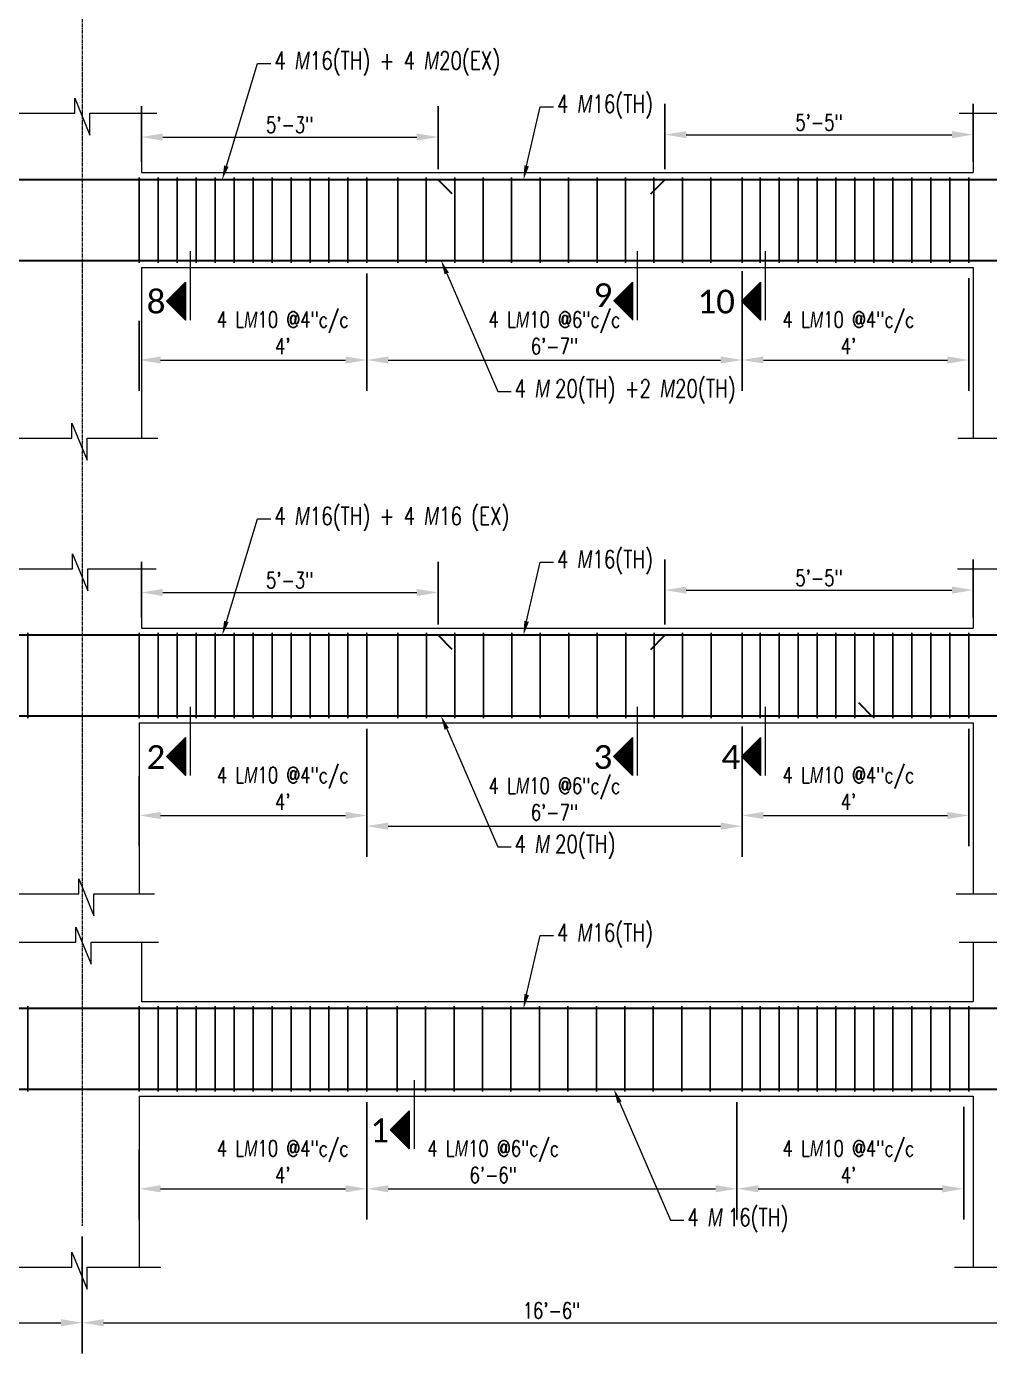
# Model space of a CAD drawing. Header units: inches. Extents: x 0 to 162649, y -36601 to -26324.
# Drawn here: x 155711.7 to 155914.7, y -35954.4 to -35674.7 of the extents above; entities that cross this region are included whole.
import ezdxf
from ezdxf import colors
from ezdxf.entities.mleader import LeaderData, LeaderLine
from ezdxf.math import Vec2, Vec3

# ---------------------------------------------------------------- set-up
doc = ezdxf.new("R2010")
doc.units = ezdxf.units.IN
doc.header["$MEASUREMENT"] = 0
doc.linetypes.add('CENTER2', pattern=[1.125, 0.75, -0.125, 0.125, -0.125])
for name, color, linetype, lineweight in [('Cen', 9, 'CENTER2', 5), ('Dim', 1, 'Continuous', 13), ('dimention', 1, 'Continuous', 13), ('hatch', 252, 'Continuous', 0), ('OL_AR_Text', 140, 'Continuous', 5), ('Rein', 3, 'Continuous', 30), ('Stirrups', 191, 'Continuous', 25), ('TEXT', 7, 'Continuous', 9)]:
    doc.layers.add(name, color=color, linetype=linetype, lineweight=lineweight)
doc.styles.add('1-8 Annotative Text', font='calibri.ttf', dxfattribs={"height": 0.125})
doc.styles.add('DIM', font='simplex.shx', dxfattribs={"width": 0.75})
doc.dimstyles.get("Standard").update_dxf_attribs({"dimscale": 36, "dimtxt": 0.09375, "dimasz": 0.125, "dimexe": 0.18, "dimexo": 0.0625, "dimgap": 0.015625, "dimtad": 1, "dimdec": 0, "dimzin": 0, "dimdsep": 46, "dimlunit": 4, "dimtxsty": 'DIM', "dimcen": 0.09, "dimadec": 0, "dimazin": 0, "dimtfac": 0.75, "dimtdec": 0, "dimtmove": 0, "dimatfit": 3, "dimfxl": 1, "dimtolj": 1, "dimtzin": 0, "dimlwd": 9, "dimarcsym": 0})

# ---------------------------------------------------------------- blocks, each defined once
blk = doc.blocks.new('*D124')
at = {"layer": 'Defpoints', "color": 0, "transparency": 16777216}
for p in [(155798.5, -35794), (155735.95, -35801.5), (155798.5, -35803)]:
    blk.add_point(p, dxfattribs=at)
at = {"layer": 'dimention', "color": 0, "lineweight": -2, "transparency": 16777216}
for p, q in [((155735.95, -35799.25), (155735.95, -35787.52)), ((155798.5, -35800.75), (155798.5, -35787.52))]:
    blk.add_line(p, q, dxfattribs=at)
at = {"layer": 'dimention', "color": 0, "lineweight": 9, "transparency": 16777216}
blk.add_line((155740.45, -35794), (155794, -35794), dxfattribs=at)
at = {"layer": 'dimention', "color": 0, "transparency": 16777216}
for points in [[(155740.45, -35793.25), (155740.45, -35794.75), (155735.95, -35794)], [(155794, -35793.25), (155794, -35794.75), (155798.5, -35794)]]:
    blk.add_solid(points, dxfattribs=at)
at = {"layer": 'dimention', "color": 0, "transparency": 16777216, "insert": (155767.23, -35791.43), "char_height": 3.375, "attachment_point": 5, "style": 'DIM'}
blk.add_mtext('\\A1;5\'-3"', dxfattribs=at)
blk = doc.blocks.new('*D125')
at = {"layer": 'Defpoints', "color": 0, "transparency": 16777216}
for p in [(155911.31, -35793.5), (155846.31, -35803), (155911.31, -35801.5)]:
    blk.add_point(p, dxfattribs=at)
at = {"layer": 'dimention', "color": 0, "lineweight": -2, "transparency": 16777216}
for p, q in [((155846.31, -35800.75), (155846.31, -35787.02)), ((155911.31, -35799.25), (155911.31, -35787.02))]:
    blk.add_line(p, q, dxfattribs=at)
at = {"layer": 'dimention', "color": 0, "lineweight": 9, "transparency": 16777216}
blk.add_line((155850.81, -35793.5), (155906.81, -35793.5), dxfattribs=at)
at = {"layer": 'dimention', "color": 0, "transparency": 16777216}
for points in [[(155850.81, -35792.75), (155850.81, -35794.25), (155846.31, -35793.5)], [(155906.81, -35792.75), (155906.81, -35794.25), (155911.31, -35793.5)]]:
    blk.add_solid(points, dxfattribs=at)
at = {"layer": 'dimention', "color": 0, "transparency": 16777216, "insert": (155878.81, -35790.93), "char_height": 3.375, "attachment_point": 5, "style": 'DIM'}
blk.add_mtext('\\A1;5\'-5"', dxfattribs=at)
blk = doc.blocks.new('*D130')
at = {"layer": 'Defpoints', "color": 0, "transparency": 16777216}
for p in [(155735.5, -35830.5), (155783.5, -35841), (155783.5, -35841)]:
    blk.add_point(p, dxfattribs=at)
at = {"layer": 'dimention', "color": 0, "lineweight": -2, "transparency": 16777216}
for p, q in [((155735.5, -35832.75), (155735.5, -35847.48)), ((155783.5, -35838.75), (155783.5, -35834.52))]:
    blk.add_line(p, q, dxfattribs=at)
at = {"layer": 'dimention', "color": 0, "lineweight": 9, "transparency": 16777216}
blk.add_line((155740, -35841), (155779, -35841), dxfattribs=at)
at = {"layer": 'dimention', "color": 0, "transparency": 16777216}
for points in [[(155740, -35840.25), (155740, -35841.75), (155735.5, -35841)], [(155779, -35840.25), (155779, -35841.75), (155783.5, -35841)]]:
    blk.add_solid(points, dxfattribs=at)
at = {"layer": 'dimention', "color": 0, "transparency": 16777216, "insert": (155765.75, -35835.29), "char_height": 3.375, "attachment_point": 5, "style": 'DIM'}
blk.add_mtext('\\A1;4 L{\\A0;\\Fgothici|c0;\\W0.75;M}10 @4"c/c\\P4\'', dxfattribs=at)
blk = doc.blocks.new('*D131')
at = {"layer": 'Defpoints', "color": 0, "transparency": 16777216}
for p in [(155862.56, -35820), (155910.37, -35820.5), (155910.37, -35841)]:
    blk.add_point(p, dxfattribs=at)
at = {"layer": 'dimention', "color": 0, "lineweight": -2, "transparency": 16777216}
for p, q in [((155862.56, -35822.25), (155862.56, -35847.48)), ((155910.37, -35822.75), (155910.37, -35847.48))]:
    blk.add_line(p, q, dxfattribs=at)
at = {"layer": 'dimention', "color": 0, "lineweight": 9, "transparency": 16777216}
blk.add_line((155867.06, -35841), (155905.87, -35841), dxfattribs=at)
at = {"layer": 'dimention', "color": 0, "transparency": 16777216}
for points in [[(155867.06, -35840.25), (155867.06, -35841.75), (155862.56, -35841)], [(155905.87, -35840.25), (155905.87, -35841.75), (155910.37, -35841)]]:
    blk.add_solid(points, dxfattribs=at)
at = {"layer": 'dimention', "color": 0, "transparency": 16777216, "insert": (155885, -35835.29), "char_height": 3.375, "attachment_point": 5, "style": 'DIM'}
blk.add_mtext('\\A1;4 L{\\A0;\\Fgothici|c0;\\W0.75;M}10 @4"c/c\\P4\'', dxfattribs=at)
blk = doc.blocks.new('*D132')
at = {"layer": 'Defpoints', "color": 0, "transparency": 16777216}
for p in [(155862.56, -35820), (155783.5, -35820.5), (155862.56, -35843.25)]:
    blk.add_point(p, dxfattribs=at)
at = {"layer": 'dimention', "color": 0, "lineweight": -2, "transparency": 16777216}
for p, q in [((155783.5, -35822.75), (155783.5, -35849.73)), ((155862.56, -35822.25), (155862.56, -35849.73))]:
    blk.add_line(p, q, dxfattribs=at)
at = {"layer": 'dimention', "color": 0, "lineweight": 9, "transparency": 16777216}
blk.add_line((155788, -35843.25), (155858.06, -35843.25), dxfattribs=at)
at = {"layer": 'dimention', "color": 0, "transparency": 16777216}
for points in [[(155788, -35842.5), (155788, -35844), (155783.5, -35843.25)], [(155858.06, -35842.5), (155858.06, -35844), (155862.56, -35843.25)]]:
    blk.add_solid(points, dxfattribs=at)
at = {"layer": 'dimention', "color": 0, "transparency": 16777216, "insert": (155823.03, -35837.54), "char_height": 3.375, "attachment_point": 5, "style": 'DIM'}
blk.add_mtext('\\A1;4 L{\\A0;\\Fgothici|c0;\\W0.75;M}10 @6"c/c\\P6\'-7"', dxfattribs=at)
blk = doc.blocks.new('*D141')
at = {"layer": 'Defpoints', "color": 0, "transparency": 16777216}
for p in [(155798.5, -35698), (155735.95, -35705.5), (155798.5, -35707)]:
    blk.add_point(p, dxfattribs=at)
at = {"layer": 'dimention', "color": 0, "lineweight": -2, "transparency": 16777216}
for p, q in [((155735.95, -35703.25), (155735.95, -35691.52)), ((155798.5, -35704.75), (155798.5, -35691.52))]:
    blk.add_line(p, q, dxfattribs=at)
at = {"layer": 'dimention', "color": 0, "lineweight": 9, "transparency": 16777216}
blk.add_line((155740.45, -35698), (155794, -35698), dxfattribs=at)
at = {"layer": 'dimention', "color": 0, "transparency": 16777216}
for points in [[(155740.45, -35697.25), (155740.45, -35698.75), (155735.95, -35698)], [(155794, -35697.25), (155794, -35698.75), (155798.5, -35698)]]:
    blk.add_solid(points, dxfattribs=at)
at = {"layer": 'dimention', "color": 0, "transparency": 16777216, "insert": (155767.23, -35695.43), "char_height": 3.375, "attachment_point": 5, "style": 'DIM'}
blk.add_mtext('\\A1;5\'-3"', dxfattribs=at)
blk = doc.blocks.new('*D142')
at = {"layer": 'Defpoints', "color": 0, "transparency": 16777216}
for p in [(155911.31, -35697.5), (155846.31, -35707), (155911.31, -35705.5)]:
    blk.add_point(p, dxfattribs=at)
at = {"layer": 'dimention', "color": 0, "lineweight": -2, "transparency": 16777216}
for p, q in [((155846.31, -35704.75), (155846.31, -35691.02)), ((155911.31, -35703.25), (155911.31, -35691.02))]:
    blk.add_line(p, q, dxfattribs=at)
at = {"layer": 'dimention', "color": 0, "lineweight": 9, "transparency": 16777216}
blk.add_line((155850.81, -35697.5), (155906.81, -35697.5), dxfattribs=at)
at = {"layer": 'dimention', "color": 0, "transparency": 16777216}
for points in [[(155850.81, -35696.75), (155850.81, -35698.25), (155846.31, -35697.5)], [(155906.81, -35696.75), (155906.81, -35698.25), (155911.31, -35697.5)]]:
    blk.add_solid(points, dxfattribs=at)
at = {"layer": 'dimention', "color": 0, "transparency": 16777216, "insert": (155878.81, -35694.93), "char_height": 3.375, "attachment_point": 5, "style": 'DIM'}
blk.add_mtext('\\A1;5\'-5"', dxfattribs=at)
blk = doc.blocks.new('*D136')
at = {"layer": 'Defpoints', "color": 0, "transparency": 16777216}
for p in [(155735.5, -35734.5), (155783.5, -35745), (155783.5, -35745)]:
    blk.add_point(p, dxfattribs=at)
at = {"layer": 'dimention', "color": 0, "lineweight": -2, "transparency": 16777216}
for p, q in [((155735.5, -35736.75), (155735.5, -35751.48)), ((155783.5, -35742.75), (155783.5, -35738.52))]:
    blk.add_line(p, q, dxfattribs=at)
at = {"layer": 'dimention', "color": 0, "lineweight": 9, "transparency": 16777216}
blk.add_line((155740, -35745), (155779, -35745), dxfattribs=at)
at = {"layer": 'dimention', "color": 0, "transparency": 16777216}
for points in [[(155740, -35744.25), (155740, -35745.75), (155735.5, -35745)], [(155779, -35744.25), (155779, -35745.75), (155783.5, -35745)]]:
    blk.add_solid(points, dxfattribs=at)
at = {"layer": 'dimention', "color": 0, "transparency": 16777216, "insert": (155765.75, -35739.29), "char_height": 3.375, "attachment_point": 5, "style": 'DIM'}
blk.add_mtext('\\A1;4 L{\\A0;\\Fgothici|c0;\\W0.75;M}10 @4"c/c\\P4\'', dxfattribs=at)
blk = doc.blocks.new('*D137')
at = {"layer": 'Defpoints', "color": 0, "transparency": 16777216}
for p in [(155862.56, -35724.5), (155910.37, -35725.5), (155910.37, -35745)]:
    blk.add_point(p, dxfattribs=at)
at = {"layer": 'dimention', "color": 0, "lineweight": -2, "transparency": 16777216}
for p, q in [((155862.56, -35726.75), (155862.56, -35751.48)), ((155910.37, -35727.75), (155910.37, -35751.48))]:
    blk.add_line(p, q, dxfattribs=at)
at = {"layer": 'dimention', "color": 0, "lineweight": 9, "transparency": 16777216}
blk.add_line((155867.06, -35745), (155905.87, -35745), dxfattribs=at)
at = {"layer": 'dimention', "color": 0, "transparency": 16777216}
for points in [[(155867.06, -35744.25), (155867.06, -35745.75), (155862.56, -35745)], [(155905.87, -35744.25), (155905.87, -35745.75), (155910.37, -35745)]]:
    blk.add_solid(points, dxfattribs=at)
at = {"layer": 'dimention', "color": 0, "transparency": 16777216, "insert": (155885, -35739.29), "char_height": 3.375, "attachment_point": 5, "style": 'DIM'}
blk.add_mtext('\\A1;4 L{\\A0;\\Fgothici|c0;\\W0.75;M}10 @4"c/c\\P4\'', dxfattribs=at)
blk = doc.blocks.new('*D138')
at = {"layer": 'Defpoints', "color": 0, "transparency": 16777216}
for p in [(155783.5, -35724.5), (155862.56, -35724), (155862.56, -35745)]:
    blk.add_point(p, dxfattribs=at)
at = {"layer": 'dimention', "color": 0, "lineweight": -2, "transparency": 16777216}
for p, q in [((155783.5, -35726.75), (155783.5, -35751.48)), ((155862.56, -35726.25), (155862.56, -35751.48))]:
    blk.add_line(p, q, dxfattribs=at)
at = {"layer": 'dimention', "color": 0, "lineweight": 9, "transparency": 16777216}
blk.add_line((155788, -35745), (155858.06, -35745), dxfattribs=at)
at = {"layer": 'dimention', "color": 0, "transparency": 16777216}
for points in [[(155788, -35744.25), (155788, -35745.75), (155783.5, -35745)], [(155858.06, -35744.25), (155858.06, -35745.75), (155862.56, -35745)]]:
    blk.add_solid(points, dxfattribs=at)
at = {"layer": 'dimention', "color": 0, "transparency": 16777216, "insert": (155823.03, -35739.29), "char_height": 3.375, "attachment_point": 5, "style": 'DIM'}
blk.add_mtext('\\A1;4 L{\\A0;\\Fgothici|c0;\\W0.75;M}10 @6"c/c\\P6\'-7"', dxfattribs=at)
blk = doc.blocks.new('*D209')
at = {"layer": 'Defpoints', "color": 0, "transparency": 16777216}
for p in [(155562.56, -35927.5), (155723.5, -35927.5), (155723.5, -35947.92)]:
    blk.add_point(p, dxfattribs=at)
at = {"layer": 'Dim', "color": 0, "lineweight": -2, "transparency": 16777216}
for p, q in [((155562.56, -35929.75), (155562.56, -35954.4)), ((155723.5, -35929.75), (155723.5, -35954.4))]:
    blk.add_line(p, q, dxfattribs=at)
at = {"layer": 'Dim', "color": 0, "lineweight": 9, "transparency": 16777216}
blk.add_line((155567.06, -35947.92), (155719, -35947.92), dxfattribs=at)
at = {"layer": 'Dim', "color": 0, "transparency": 16777216}
for points in [[(155567.06, -35947.17), (155567.06, -35948.67), (155562.56, -35947.92)], [(155719, -35947.17), (155719, -35948.67), (155723.5, -35947.92)]]:
    blk.add_solid(points, dxfattribs=at)
at = {"layer": 'Dim', "color": 0, "transparency": 16777216, "insert": (155643.03, -35945.35), "char_height": 3.375, "attachment_point": 5, "style": 'DIM'}
blk.add_mtext('\\A1;13\'-5"', dxfattribs=at)
blk = doc.blocks.new('*D210')
at = {"layer": 'Defpoints', "color": 0, "transparency": 16777216}
for p in [(155723.5, -35927.5), (155921.31, -35927.5), (155921.31, -35947.92)]:
    blk.add_point(p, dxfattribs=at)
at = {"layer": 'Dim', "color": 0, "lineweight": -2, "transparency": 16777216}
for p, q in [((155723.5, -35929.75), (155723.5, -35954.4)), ((155921.31, -35929.75), (155921.31, -35954.4))]:
    blk.add_line(p, q, dxfattribs=at)
at = {"layer": 'Dim', "color": 0, "lineweight": 9, "transparency": 16777216}
blk.add_line((155728, -35947.92), (155916.81, -35947.92), dxfattribs=at)
at = {"layer": 'Dim', "color": 0, "transparency": 16777216}
for points in [[(155728, -35947.17), (155728, -35948.67), (155723.5, -35947.92)], [(155916.81, -35947.17), (155916.81, -35948.67), (155921.31, -35947.92)]]:
    blk.add_solid(points, dxfattribs=at)
at = {"layer": 'Dim', "color": 0, "transparency": 16777216, "insert": (155822.41, -35945.35), "char_height": 3.375, "attachment_point": 5, "style": 'DIM'}
blk.add_mtext('\\A1;16\'-6"', dxfattribs=at)
blk = doc.blocks.new('*D220')
at = {"layer": 'Defpoints', "color": 0, "transparency": 16777216}
for p in [(155735.5, -35909.19), (155783.5, -35919.69), (155783.5, -35919.69)]:
    blk.add_point(p, dxfattribs=at)
at = {"layer": 'dimention', "color": 0, "lineweight": -2, "transparency": 16777216}
for p, q in [((155735.5, -35911.44), (155735.5, -35926.17)), ((155783.5, -35917.44), (155783.5, -35913.21))]:
    blk.add_line(p, q, dxfattribs=at)
at = {"layer": 'dimention', "color": 0, "lineweight": 9, "transparency": 16777216}
blk.add_line((155740, -35919.69), (155779, -35919.69), dxfattribs=at)
at = {"layer": 'dimention', "color": 0, "transparency": 16777216}
for points in [[(155740, -35918.94), (155740, -35920.44), (155735.5, -35919.69)], [(155779, -35918.94), (155779, -35920.44), (155783.5, -35919.69)]]:
    blk.add_solid(points, dxfattribs=at)
at = {"layer": 'dimention', "color": 0, "transparency": 16777216, "insert": (155765.75, -35913.98), "char_height": 3.375, "attachment_point": 5, "style": 'DIM'}
blk.add_mtext('\\A1;4 L{\\A0;\\Fgothici|c0;\\W0.75;M}10 @4"c/c\\P4\'', dxfattribs=at)
blk = doc.blocks.new('*D221')
at = {"layer": 'Defpoints', "color": 0, "transparency": 16777216}
for p in [(155861.5, -35899.19), (155909.31, -35900.19), (155909.31, -35919.69)]:
    blk.add_point(p, dxfattribs=at)
at = {"layer": 'dimention', "color": 0, "lineweight": -2, "transparency": 16777216}
for p, q in [((155861.5, -35901.44), (155861.5, -35926.17)), ((155909.31, -35902.44), (155909.31, -35926.17))]:
    blk.add_line(p, q, dxfattribs=at)
at = {"layer": 'dimention', "color": 0, "lineweight": 9, "transparency": 16777216}
blk.add_line((155866, -35919.69), (155904.81, -35919.69), dxfattribs=at)
at = {"layer": 'dimention', "color": 0, "transparency": 16777216}
for points in [[(155866, -35918.94), (155866, -35920.44), (155861.5, -35919.69)], [(155904.81, -35918.94), (155904.81, -35920.44), (155909.31, -35919.69)]]:
    blk.add_solid(points, dxfattribs=at)
at = {"layer": 'dimention', "color": 0, "transparency": 16777216, "insert": (155885, -35913.98), "char_height": 3.375, "attachment_point": 5, "style": 'DIM'}
blk.add_mtext('\\A1;4 L{\\A0;\\Fgothici|c0;\\W0.75;M}10 @4"c/c\\P4\'', dxfattribs=at)
blk = doc.blocks.new('*D222')
at = {"layer": 'Defpoints', "color": 0, "transparency": 16777216}
for p in [(155783.5, -35899.19), (155861.5, -35899.19), (155861.5, -35919.69)]:
    blk.add_point(p, dxfattribs=at)
at = {"layer": 'dimention', "color": 0, "lineweight": -2, "transparency": 16777216}
for p, q in [((155783.5, -35901.44), (155783.5, -35926.17)), ((155861.5, -35901.44), (155861.5, -35926.17))]:
    blk.add_line(p, q, dxfattribs=at)
at = {"layer": 'dimention', "color": 0, "lineweight": 9, "transparency": 16777216}
blk.add_line((155788, -35919.69), (155857, -35919.69), dxfattribs=at)
at = {"layer": 'dimention', "color": 0, "transparency": 16777216}
for points in [[(155788, -35918.94), (155788, -35920.44), (155783.5, -35919.69)], [(155857, -35918.94), (155857, -35920.44), (155861.5, -35919.69)]]:
    blk.add_solid(points, dxfattribs=at)
at = {"layer": 'dimention', "color": 0, "transparency": 16777216, "insert": (155810.13, -35913.98), "char_height": 3.375, "attachment_point": 5, "style": 'DIM'}
blk.add_mtext('\\A1;4 L{\\A0;\\Fgothici|c0;\\W0.75;M}10 @6"c/c\\P6\'-6"', dxfattribs=at)

msp = doc.modelspace()

# ---------------------------------------------------------------- hatches: boundary and pattern name
at = {"layer": 'Dim'}
h = msp.add_hatch(dxfattribs=at)
h.set_pattern_fill('ANSI31', color=256)
h.set_pattern_definition([(45, (-1214.44141, 170), (-0.08838834765, 0.08838834765), [])])
h.paths.add_polyline_path([(155745.25, -35732.57), (155745.25, -35728.57), (155741.25, -35732.57), (155745.25, -35736.57)])
h = msp.add_hatch(dxfattribs=at)
h.set_pattern_fill('ANSI31', color=256)
h.set_pattern_definition([(45, (-1120.21459, 170), (-0.08838834765, 0.08838834765), [])])
h.paths.add_polyline_path([(155839.48, -35732.57), (155839.48, -35728.57), (155835.48, -35732.57), (155839.48, -35736.57)])
h = msp.add_hatch(dxfattribs=at)
h.set_pattern_fill('ANSI31', color=256)
h.set_pattern_definition([(45, (-1093.24458, 170), (-0.08838834765, 0.08838834765), [])])
h.paths.add_polyline_path([(155866.45, -35732.57), (155866.45, -35728.57), (155862.45, -35732.57), (155866.45, -35736.57)])
h = msp.add_hatch(dxfattribs=at)
h.set_pattern_fill('ANSI31', color=256)
h.set_pattern_definition([(45, (-1214.44141, 74), (-0.08838834765, 0.08838834765), [])])
h.paths.add_polyline_path([(155745.25, -35828.57), (155745.25, -35824.57), (155741.25, -35828.57), (155745.25, -35832.57)])
h = msp.add_hatch(dxfattribs=at)
h.set_pattern_fill('ANSI31', color=256)
h.set_pattern_definition([(45, (-1120.21459, 74), (-0.08838834765, 0.08838834765), [])])
h.paths.add_polyline_path([(155839.48, -35828.57), (155839.48, -35824.57), (155835.48, -35828.57), (155839.48, -35832.57)])
h = msp.add_hatch(dxfattribs=at)
h.set_pattern_fill('ANSI31', color=256)
h.set_pattern_definition([(45, (-1093.24458, 74), (-0.08838834765, 0.08838834765), [])])
h.paths.add_polyline_path([(155866.45, -35828.57), (155866.45, -35824.57), (155862.45, -35828.57), (155866.45, -35832.57)])
h = msp.add_hatch(dxfattribs=at)
h.set_pattern_fill('ANSI31', color=256)
h.set_pattern_definition([(45, (-1167.26463, -4.69035), (-0.08838834765, 0.08838834765), [])])
h.paths.add_polyline_path([(155792.43, -35907.26), (155792.43, -35903.26), (155788.43, -35907.26), (155792.43, -35911.26)])

# ---------------------------------------------------------------- linework, layer by layer
at = {"layer": 'Cen'}
msp.add_line((155723.5, -35102.69), (155723.5, -35927.5), dxfattribs=at)
at = {"layer": 'Dim'}
for p, q in [((155746.25, -35722.07), (155746.25, -35736.57)), ((155840.48, -35722.07), (155840.48, -35736.57)), ((155867.45, -35722.07), (155867.45, -35736.57)), ((155741.25, -35732.57), (155745.25, -35728.57)), ((155745.25, -35728.57), (155745.25, -35736.57)), ((155835.48, -35732.57), (155839.48, -35728.57)), ((155839.48, -35728.57), (155839.48, -35736.57)), ((155862.45, -35732.57), (155866.45, -35728.57)), ((155866.45, -35728.57), (155866.45, -35736.57)), ((155741.25, -35732.57), (155745.25, -35736.57)), ((155745.25, -35736.57), (155745.25, -35732.57)), ((155862.45, -35732.57), (155866.45, -35736.57)), ((155866.45, -35736.57), (155866.45, -35732.57)), ((155746.25, -35818.07), (155746.25, -35832.57)), ((155840.48, -35818.07), (155840.48, -35832.57)), ((155867.45, -35818.07), (155867.45, -35832.57)), ((155741.25, -35828.57), (155745.25, -35824.57)), ((155745.25, -35824.57), (155745.25, -35832.57)), ((155835.48, -35828.57), (155839.48, -35824.57)), ((155839.48, -35824.57), (155839.48, -35832.57)), ((155862.45, -35828.57), (155866.45, -35824.57)), ((155866.45, -35824.57), (155866.45, -35832.57)), ((155741.25, -35828.57), (155745.25, -35832.57)), ((155745.25, -35832.57), (155745.25, -35828.57)), ((155835.48, -35828.57), (155839.48, -35832.57)), ((155839.48, -35832.57), (155839.48, -35828.57)), ((155862.45, -35828.57), (155866.45, -35832.57)), ((155866.45, -35832.57), (155866.45, -35828.57)), ((155793.43, -35896.76), (155793.43, -35911.26)), ((155788.43, -35907.26), (155792.43, -35903.26)), ((155792.43, -35903.26), (155792.43, -35911.26)), ((155788.43, -35907.26), (155792.43, -35911.26)), ((155792.43, -35911.26), (155792.43, -35907.26))]:
    msp.add_line(p, q, dxfattribs=at)
at = {"layer": 'hatch'}
for p, q in [((155721.94, -35693), (155721.94, -35689.83)), ((155721.94, -35689.83), (155725.12, -35697.63)), ((155707.78, -35693), (155721.94, -35693)), ((155725.12, -35697.63), (155725.12, -35693)), ((155725.12, -35693), (155739.24, -35693)), ((155735.95, -35693), (155735.95, -35705.5)), ((155908.3, -35693), (155919.28, -35693)), ((155911.31, -35693), (155911.31, -35705.5)), ((155735.95, -35705.5), (155911.31, -35705.5)), ((155735.95, -35725.5), (155735.95, -35761.5)), ((155735.95, -35725.5), (155911.31, -35725.5)), ((155911.31, -35725.5), (155911.31, -35761.5)), ((155721.33, -35761.5), (155721.33, -35758.33)), ((155721.33, -35758.33), (155724.52, -35766.13)), ((155708.31, -35761.5), (155721.33, -35761.5)), ((155724.52, -35766.13), (155724.52, -35761.5)), ((155724.52, -35761.5), (155739.44, -35761.5)), ((155908.06, -35761.5), (155921.09, -35761.5)), ((155721.45, -35789), (155721.45, -35785.83)), ((155721.45, -35785.83), (155724.64, -35793.63)), ((155708.86, -35789), (155721.45, -35789)), ((155724.64, -35793.63), (155724.64, -35789)), ((155724.64, -35789), (155739.04, -35789)), ((155735.95, -35789), (155735.95, -35801.5)), ((155907.96, -35789), (155921.2, -35789)), ((155911.31, -35789), (155911.31, -35801.5)), ((155735.95, -35801.5), (155911.31, -35801.5)), ((155735.5, -35821.5), (155735.5, -35857.5)), ((155735.5, -35821.5), (155911.31, -35821.5)), ((155911.31, -35821.5), (155911.31, -35857.5)), ((155722.77, -35857.5), (155722.77, -35854.33)), ((155722.77, -35854.33), (155725.96, -35862.13)), ((155707.78, -35857.5), (155722.77, -35857.5)), ((155725.96, -35862.13), (155725.96, -35857.5)), ((155725.96, -35857.5), (155738.71, -35857.5)), ((155907.67, -35857.5), (155921.44, -35857.5)), ((155722.15, -35867.69), (155722.15, -35864.52)), ((155722.15, -35864.52), (155725.34, -35872.32)), ((155707.93, -35867.69), (155722.15, -35867.69)), ((155725.34, -35872.32), (155725.34, -35867.69)), ((155725.34, -35867.69), (155739.55, -35867.69)), ((155735.95, -35867.69), (155735.95, -35880.19)), ((155908.32, -35867.69), (155919.33, -35867.69)), ((155911.31, -35867.69), (155911.31, -35880.19)), ((155735.95, -35880.19), (155911.31, -35880.19)), ((155735.5, -35900.19), (155735.5, -35936.19)), ((155735.5, -35900.19), (155911.31, -35900.19)), ((155911.31, -35900.19), (155911.31, -35936.19)), ((155721.31, -35936.19), (155721.31, -35933.02)), ((155721.31, -35933.02), (155724.5, -35940.82)), ((155707.5, -35936.19), (155721.31, -35936.19)), ((155724.5, -35940.82), (155724.5, -35936.19)), ((155724.5, -35936.19), (155740.06, -35936.19)), ((155907.33, -35936.19), (155920.05, -35936.19))]:
    msp.add_line(p, q, dxfattribs=at)
at = {"layer": 'Rein'}
for p, q in [((155801.5, -35710), (155798.5, -35707)), ((155843.31, -35710), (155846.31, -35707)), ((155801.5, -35806), (155798.5, -35803)), ((155843.31, -35806), (155846.31, -35803)), ((155890.16, -35820.28), (155887.16, -35817.28))]:
    msp.add_line(p, q, dxfattribs=at)
for points in [[(156222.19, -35724), (156222.19, -35708, 0.414214), (156221.19, -35707), (155508.06, -35707, 0.414214), (155507.06, -35708), (155507.06, -35724.5)], [(155527.1, -35724), (156220.69, -35724, 0.414214), (156221.69, -35723), (156221.69, -35708.5)], [(156222.19, -35820), (156222.19, -35804, 0.414214), (156221.19, -35803), (155508.06, -35803, 0.414214), (155507.06, -35804), (155507.06, -35820.5)], [(155527.47, -35820), (156220.69, -35820, 0.414214), (156221.69, -35819), (156221.69, -35804.5)], [(155553.06, -35870.93), (155553.06, -35897.69, 0.414214), (155554.06, -35898.69), (156220.69, -35898.69, 0.414214), (156221.69, -35897.69), (156221.69, -35883.19)], [(156222.19, -35898.69), (156222.19, -35882.69, 0.414214), (156221.19, -35881.69), (155553.06, -35881.69, 0.414214), (155552.06, -35882.69), (155552.06, -35915.25)]]:
    msp.add_lwpolyline(points, format="xyb", dxfattribs=at)
at = {"layer": 'Stirrups'}
for p, q in [((155735.5, -35724.5), (155735.5, -35706.5)), ((155739.5, -35724.5), (155739.5, -35706.5)), ((155743.5, -35724.5), (155743.5, -35706.5)), ((155747.5, -35724.5), (155747.5, -35706.5)), ((155751.5, -35724.5), (155751.5, -35706.5)), ((155755.5, -35724.5), (155755.5, -35706.5)), ((155759.5, -35724.5), (155759.5, -35706.5)), ((155763.5, -35724.5), (155763.5, -35706.5)), ((155767.5, -35724.5), (155767.5, -35706.5)), ((155771.5, -35724.5), (155771.5, -35706.5)), ((155775.5, -35724.5), (155775.5, -35706.5)), ((155779.5, -35724.5), (155779.5, -35706.5)), ((155783.5, -35724.5), (155783.5, -35706.5)), ((155790, -35724.5), (155790, -35706.5)), ((155796, -35724.5), (155796, -35706.5)), ((155802, -35724.5), (155802, -35706.5)), ((155808, -35724.5), (155808, -35706.5)), ((155814, -35724.5), (155814, -35706.5)), ((155820, -35724.5), (155820, -35706.5)), ((155826, -35724.5), (155826, -35706.5)), ((155832, -35724.5), (155832, -35706.5)), ((155838, -35724.5), (155838, -35706.5)), ((155844, -35724.5), (155844, -35706.5)), ((155850, -35724.5), (155850, -35706.5)), ((155856, -35724.5), (155856, -35706.5)), ((155862.56, -35724.5), (155862.56, -35706.5)), ((155866.37, -35724.5), (155866.37, -35706.5)), ((155870.37, -35724.5), (155870.37, -35706.5)), ((155874.37, -35724.5), (155874.37, -35706.5)), ((155878.37, -35724.5), (155878.37, -35706.5)), ((155882.37, -35724.5), (155882.37, -35706.5)), ((155886.37, -35724.5), (155886.37, -35706.5)), ((155890.37, -35724.5), (155890.37, -35706.5)), ((155894.37, -35724.5), (155894.37, -35706.5)), ((155898.37, -35724.5), (155898.37, -35706.5)), ((155902.37, -35724.5), (155902.37, -35706.5)), ((155906.37, -35724.5), (155906.37, -35706.5)), ((155910.37, -35724.5), (155910.37, -35706.5)), ((155712, -35820.5), (155712, -35802.5)), ((155735.5, -35820.5), (155735.5, -35802.5)), ((155739.5, -35820.5), (155739.5, -35802.5)), ((155743.5, -35820.5), (155743.5, -35802.5)), ((155747.5, -35820.5), (155747.5, -35802.5)), ((155751.5, -35820.5), (155751.5, -35802.5)), ((155755.5, -35820.5), (155755.5, -35802.5)), ((155759.5, -35820.5), (155759.5, -35802.5)), ((155763.5, -35820.5), (155763.5, -35802.5)), ((155767.5, -35820.5), (155767.5, -35802.5)), ((155771.5, -35820.5), (155771.5, -35802.5)), ((155775.5, -35820.5), (155775.5, -35802.5)), ((155779.5, -35820.5), (155779.5, -35802.5)), ((155783.5, -35820.5), (155783.5, -35802.5)), ((155790.04, -35820.5), (155790.04, -35802.5)), ((155796.04, -35820.5), (155796.04, -35802.5)), ((155802.04, -35820.5), (155802.04, -35802.5)), ((155808.04, -35820.5), (155808.04, -35802.5)), ((155814.04, -35820.5), (155814.04, -35802.5)), ((155820.04, -35820.5), (155820.04, -35802.5)), ((155826.04, -35820.5), (155826.04, -35802.5)), ((155832.04, -35820.5), (155832.04, -35802.5)), ((155838.04, -35820.5), (155838.04, -35802.5)), ((155844.04, -35820.5), (155844.04, -35802.5)), ((155850.04, -35820.5), (155850.04, -35802.5)), ((155856.04, -35820.5), (155856.04, -35802.5)), ((155862.56, -35820.5), (155862.56, -35802.5)), ((155866.37, -35820.5), (155866.37, -35802.5)), ((155870.37, -35820.5), (155870.37, -35802.5)), ((155874.37, -35820.5), (155874.37, -35802.5)), ((155878.37, -35820.5), (155878.37, -35802.5)), ((155882.37, -35820.5), (155882.37, -35802.5)), ((155886.37, -35820.5), (155886.37, -35802.5)), ((155890.37, -35820.5), (155890.37, -35802.5)), ((155894.37, -35820.5), (155894.37, -35802.5)), ((155898.37, -35820.5), (155898.37, -35802.5)), ((155902.37, -35820.5), (155902.37, -35802.5)), ((155906.37, -35820.5), (155906.37, -35802.5)), ((155910.37, -35820.5), (155910.37, -35802.5)), ((155712, -35899.19), (155712, -35881.19)), ((155735.5, -35899.19), (155735.5, -35881.19)), ((155739.5, -35899.19), (155739.5, -35881.19)), ((155743.5, -35899.19), (155743.5, -35881.19)), ((155747.5, -35899.19), (155747.5, -35881.19)), ((155751.5, -35899.19), (155751.5, -35881.19)), ((155755.5, -35899.19), (155755.5, -35881.19)), ((155759.5, -35899.19), (155759.5, -35881.19)), ((155763.5, -35899.19), (155763.5, -35881.19)), ((155767.5, -35899.19), (155767.5, -35881.19)), ((155771.5, -35899.19), (155771.5, -35881.19)), ((155775.5, -35899.19), (155775.5, -35881.19)), ((155779.5, -35899.19), (155779.5, -35881.19)), ((155783.5, -35899.19), (155783.5, -35881.19)), ((155789.86, -35899.19), (155789.86, -35881.19)), ((155795.86, -35899.19), (155795.86, -35881.19)), ((155801.86, -35899.19), (155801.86, -35881.19)), ((155807.86, -35899.19), (155807.86, -35881.19)), ((155813.86, -35899.19), (155813.86, -35881.19)), ((155819.86, -35899.19), (155819.86, -35881.19)), ((155825.86, -35899.19), (155825.86, -35881.19)), ((155831.86, -35899.19), (155831.86, -35881.19)), ((155837.86, -35899.19), (155837.86, -35881.19)), ((155843.86, -35899.19), (155843.86, -35881.19)), ((155849.86, -35899.19), (155849.86, -35881.19)), ((155855.86, -35899.19), (155855.86, -35881.19)), ((155862.56, -35899.19), (155862.56, -35881.19)), ((155866.37, -35899.19), (155866.37, -35881.19)), ((155870.37, -35899.19), (155870.37, -35881.19)), ((155874.37, -35899.19), (155874.37, -35881.19)), ((155878.37, -35899.19), (155878.37, -35881.19)), ((155882.37, -35899.19), (155882.37, -35881.19)), ((155886.37, -35899.19), (155886.37, -35881.19)), ((155890.37, -35899.19), (155890.37, -35881.19)), ((155894.37, -35899.19), (155894.37, -35881.19)), ((155898.37, -35899.19), (155898.37, -35881.19)), ((155902.37, -35899.19), (155902.37, -35881.19)), ((155906.37, -35899.19), (155906.37, -35881.19)), ((155910.37, -35899.19), (155910.37, -35881.19))]:
    msp.add_line(p, q, dxfattribs=at)

# ---------------------------------------------------------------- texts
at = {"layer": 'OL_AR_Text', "char_height": 5, "width": 3.8192065e-317, "attachment_point": 1, "style": '1-8 Annotative Text'}
for s, insert in [('8', (155737.08, -35730.18)), ('9', (155831.27, -35728.83)), ('10', (155853.17, -35730.18)), ('2', (155737.04, -35826.18)), ('3', (155831.27, -35826.18)), ('4', (155858.24, -35826.18)), ('1', (155784.22, -35904.87))]:
    msp.add_mtext(s, dxfattribs=dict(at, insert=insert))

# ---------------------------------------------------------------- dimensions: what is measured, and where the dimension line sits
at = {"layer": 'Dim'}
dim = msp.add_linear_dim(base=(155723.5, -35947.92), p1=(155562.56, -35927.5), p2=(155723.5, -35927.5), dimstyle='Standard', dxfattribs=at)
dim.commit()
dim.dimension.update_dxf_attribs({"geometry": '*D209', "text_midpoint": (155643.03, -35945.35)})
dim = msp.add_linear_dim(base=(155921.31, -35947.92), p1=(155723.5, -35927.5), p2=(155921.31, -35927.5), dimstyle='Standard', override={"dimtmove": 1}, dxfattribs=at)
dim.commit()
dim.dimension.update_dxf_attribs({"geometry": '*D210', "text_midpoint": (155822.41, -35945.35)})
at = {"layer": 'dimention'}
for base, p1, p2, picture, middle in [((155911.31, -35697.5), (155846.31, -35707), (155911.31, -35705.5), '*D142', (155878.81, -35694.93)), ((155798.5, -35698), (155735.95, -35705.5), (155798.5, -35707), '*D141', (155767.23, -35695.43)), ((155798.5, -35794), (155735.95, -35801.5), (155798.5, -35803), '*D124', (155767.23, -35791.43)), ((155911.31, -35793.5), (155846.31, -35803), (155911.31, -35801.5), '*D125', (155878.81, -35790.93))]:
    dim = msp.add_linear_dim(base=base, p1=p1, p2=p2, dimstyle='Standard', dxfattribs=at)
    dim.commit()
    dim.dimension.update_dxf_attribs({"geometry": picture, "text_midpoint": middle})
for base, p1, p2, picture, middle in [((155862.56, -35745), (155783.5, -35724.5), (155862.56, -35724), '*D138', (155823.03, -35739.29)), ((155862.56, -35843.25), (155783.5, -35820.5), (155862.56, -35820), '*D132', (155823.03, -35837.54))]:
    dim = msp.add_linear_dim(base=base, p1=p1, p2=p2, text='4 L{\\A0;\\Fgothici|c0;\\W0.75;M}10 @6"c/c\\P<>', dimstyle='Standard', dxfattribs=at)
    dim.commit()
    dim.dimension.update_dxf_attribs({"geometry": picture, "text_midpoint": middle})
for base, p1, p2, text, picture, middle in [((155910.37, -35745), (155862.56, -35724.5), (155910.37, -35725.5), '4 L{\\A0;\\Fgothici|c0;\\W0.75;M}10 @4"c/c\\P<>', '*D137', (155885, -35745)), ((155783.5, -35745), (155735.5, -35734.5), (155783.5, -35745), '4 L{\\A0;\\Fgothici|c0;\\W0.75;M}10 @4"c/c\\P<>', '*D136', (155765.75, -35745)), ((155910.37, -35841), (155862.56, -35820), (155910.37, -35820.5), '4 L{\\A0;\\Fgothici|c0;\\W0.75;M}10 @4"c/c\\P<>', '*D131', (155885, -35841)), ((155783.5, -35841), (155735.5, -35830.5), (155783.5, -35841), '4 L{\\A0;\\Fgothici|c0;\\W0.75;M}10 @4"c/c\\P<>', '*D130', (155765.75, -35841)), ((155861.5, -35919.69), (155783.5, -35899.19), (155861.5, -35899.19), '4 L{\\A0;\\Fgothici|c0;\\W0.75;M}10 @6"c/c\\P<>', '*D222', (155810.13, -35919.69)), ((155909.31, -35919.69), (155861.5, -35899.19), (155909.31, -35900.19), '4 L{\\A0;\\Fgothici|c0;\\W0.75;M}10 @4"c/c\\P<>', '*D221', (155885, -35919.69)), ((155783.5, -35919.69), (155735.5, -35909.19), (155783.5, -35919.69), '4 L{\\A0;\\Fgothici|c0;\\W0.75;M}10 @4"c/c\\P<>', '*D220', (155765.75, -35919.69))]:
    dim = msp.add_linear_dim(base=base, p1=p1, p2=p2, text=text, dimstyle='Standard', dxfattribs=at)
    dim.commit()
    dim.dimension.update_dxf_attribs({"geometry": picture, "text_midpoint": middle, "dimtype": 160})

# ---------------------------------------------------------------- leaders
at = {"layer": 'TEXT'}
ml = msp.add_multileader_mtext('Standard', dxfattribs=at)
ml.set_content('4 {\\Fgothici|c0;M }20(TH) +4 {\\Fgothici|c0;M}20(TH)  ', color=256, style='DIM')
ml.set_leader_properties(color=1, linetype='ByLayer', lineweight=9)
ml.build(insert=Vec2(0, 0))
ml.multileader.update_dxf_attribs({"text_right_attachment_type": 2, "dogleg_length": 0.25, "arrow_head_size": 3, "scale": 32})
ctx = ml.context
ctx.base_point, ctx.scale, ctx.char_height, ctx.arrow_head_size, ctx.landing_gap_size, ctx.plane_origin = Vec3(155813.87, -35655.63), 32, 3.75, 3, 0.75, Vec3(155834.2, -35674.93)
ctx.right_attachment = 2
notes = []
notes.append((ctx, [(0, (1, 1, 0), (155811.06, -35655.63), (1, 0), 2.81, [(0, [(155799.13, -35628)], 0, [])])]))
ctx.mtext.insert, ctx.mtext.flow_direction = Vec3(155814.62, -35653.13), 5
ml = msp.add_multileader_mtext('Standard', dxfattribs=at)
ml.set_content('4 {\\Fgothici|c0;M}16(TH) + 4 {\\Fgothici|c0;M}20(EX)', color=256, style='DIM')
ml.set_leader_properties(color=1, linetype='ByLayer', lineweight=9)
ml.build(insert=Vec2(0, 0))
ml.multileader.update_dxf_attribs({"text_right_attachment_type": 2, "dogleg_length": 0.25, "arrow_head_size": 3, "scale": 32})
ctx = ml.context
ctx.base_point, ctx.scale, ctx.char_height, ctx.arrow_head_size, ctx.landing_gap_size, ctx.plane_origin = Vec3(155763.25, -35682.5), 32, 3.75, 3, 0.75, Vec3(155783.57, -35701.8)
ctx.right_attachment = 2
notes.append((ctx, [(0, (1, 1, 0), (155760.44, -35682.5), (1, 0), 2.81, [(0, [(155753, -35707)], 0, [])])]))
ctx.mtext.insert, ctx.mtext.flow_direction = Vec3(155764, -35680), 5
ml = msp.add_multileader_mtext('Standard', dxfattribs=at)
ml.set_content('4 {\\Fgothici|c0;M}16(TH) ', color=256, style='DIM')
ml.set_leader_properties(color=1, linetype='ByLayer', lineweight=9)
ml.build(insert=Vec2(0, 0))
ml.multileader.update_dxf_attribs({"text_right_attachment_type": 2, "dogleg_length": 0.25, "arrow_head_size": 3, "scale": 32})
ctx = ml.context
ctx.base_point, ctx.scale, ctx.char_height, ctx.arrow_head_size, ctx.landing_gap_size, ctx.plane_origin = Vec3(155822.81, -35691.62), 32, 3.75, 3, 0.75, Vec3(155843.13, -35710.93)
ctx.right_attachment = 2
notes.append((ctx, [(0, (1, 1, 0), (155820, -35691.62), (1, 0), 2.81, [(0, [(155816.5, -35707)], 0, [])])]))
ctx.mtext.insert, ctx.mtext.flow_direction = Vec3(155823.56, -35689.12), 5
ml = msp.add_multileader_mtext('Standard', dxfattribs=at)
ml.set_content('4 {\\Fgothici|c0;M }20(TH) +2 {\\Fgothici|c0;M}20(TH)  ', color=256, style='DIM')
ml.set_leader_properties(color=1, linetype='ByLayer', lineweight=9)
ml.build(insert=Vec2(0, 0))
ml.multileader.update_dxf_attribs({"text_right_attachment_type": 2, "dogleg_length": 0.25, "arrow_head_size": 3, "scale": 32})
ctx = ml.context
ctx.base_point, ctx.scale, ctx.char_height, ctx.arrow_head_size, ctx.landing_gap_size, ctx.plane_origin = Vec3(155813.87, -35751.63), 32, 3.75, 3, 0.75, Vec3(155834.2, -35770.93)
ctx.right_attachment = 2
notes.append((ctx, [(0, (1, 1, 0), (155811.06, -35751.63), (1, 0), 2.81, [(0, [(155799.13, -35724)], 0, [])])]))
ctx.mtext.insert, ctx.mtext.flow_direction = Vec3(155814.62, -35749.13), 5
ml = msp.add_multileader_mtext('Standard', dxfattribs=at)
ml.set_content('4 {\\Fgothici|c0;M}16(TH) + 4 {\\Fgothici|c0;M}16 (EX)', color=256, style='DIM')
ml.set_leader_properties(color=1, linetype='ByLayer', lineweight=9)
ml.build(insert=Vec2(0, 0))
ml.multileader.update_dxf_attribs({"text_right_attachment_type": 2, "dogleg_length": 0.25, "arrow_head_size": 3, "scale": 32})
ctx = ml.context
ctx.base_point, ctx.scale, ctx.char_height, ctx.arrow_head_size, ctx.landing_gap_size, ctx.plane_origin = Vec3(155763.25, -35778.5), 32, 3.75, 3, 0.75, Vec3(155783.57, -35797.8)
ctx.right_attachment = 2
notes.append((ctx, [(0, (1, 1, 0), (155760.44, -35778.5), (1, 0), 2.81, [(0, [(155753, -35803)], 0, [])])]))
ctx.mtext.insert, ctx.mtext.flow_direction = Vec3(155764, -35776), 5
ml = msp.add_multileader_mtext('Standard', dxfattribs=at)
ml.set_content('4 {\\Fgothici|c0;M}16(TH) ', color=256, style='DIM')
ml.set_leader_properties(color=1, linetype='ByLayer', lineweight=9)
ml.build(insert=Vec2(0, 0))
ml.multileader.update_dxf_attribs({"text_right_attachment_type": 2, "dogleg_length": 0.25, "arrow_head_size": 3, "scale": 32})
ctx = ml.context
ctx.base_point, ctx.scale, ctx.char_height, ctx.arrow_head_size, ctx.landing_gap_size, ctx.plane_origin = Vec3(155822.81, -35787.62), 32, 3.75, 3, 0.75, Vec3(155843.13, -35806.93)
ctx.right_attachment = 2
notes.append((ctx, [(0, (1, 1, 0), (155820, -35787.62), (1, 0), 2.81, [(0, [(155816.5, -35803)], 0, [])])]))
ctx.mtext.insert, ctx.mtext.flow_direction = Vec3(155823.56, -35785.12), 5
ml = msp.add_multileader_mtext('Standard', dxfattribs=at)
ml.set_content('4 {\\Fgothici|c0;M }20(TH)  ', color=256, style='DIM')
ml.set_leader_properties(color=1, linetype='ByLayer', lineweight=9)
ml.build(insert=Vec2(0, 0))
ml.multileader.update_dxf_attribs({"text_right_attachment_type": 2, "dogleg_length": 0.25, "arrow_head_size": 3, "scale": 32})
ctx = ml.context
ctx.base_point, ctx.scale, ctx.char_height, ctx.arrow_head_size, ctx.landing_gap_size, ctx.plane_origin = Vec3(155813.87, -35847.63), 32, 3.75, 3, 0.75, Vec3(155834.2, -35866.93)
ctx.right_attachment = 2
notes.append((ctx, [(0, (1, 1, 0), (155811.06, -35847.63), (1, 0), 2.81, [(0, [(155799.13, -35820)], 0, [])])]))
ctx.mtext.insert, ctx.mtext.flow_direction = Vec3(155814.62, -35845.13), 5
ml = msp.add_multileader_mtext('Standard', dxfattribs=at)
ml.set_content('4 {\\Fgothici|c0;M}16(TH) ', color=256, style='DIM')
ml.set_leader_properties(color=1, linetype='ByLayer', lineweight=9)
ml.build(insert=Vec2(0, 0))
ml.multileader.update_dxf_attribs({"text_right_attachment_type": 2, "dogleg_length": 0.25, "arrow_head_size": 3, "scale": 32})
ctx = ml.context
ctx.base_point, ctx.scale, ctx.char_height, ctx.arrow_head_size, ctx.landing_gap_size, ctx.plane_origin = Vec3(155822.81, -35866.32), 32, 3.75, 3, 0.75, Vec3(155843.13, -35885.62)
ctx.right_attachment = 2
notes.append((ctx, [(0, (1, 1, 0), (155820, -35866.32), (1, 0), 2.81, [(0, [(155816.5, -35881.69)], 0, [])])]))
ctx.mtext.insert, ctx.mtext.flow_direction = Vec3(155823.56, -35863.82), 5
ml = msp.add_multileader_mtext('Standard', dxfattribs=at)
ml.set_content('4 {\\Fgothici|c0;M }16(TH)  ', color=256, style='DIM')
ml.set_leader_properties(color=1, linetype='ByLayer', lineweight=9)
ml.build(insert=Vec2(0, 0))
ml.multileader.update_dxf_attribs({"text_right_attachment_type": 2, "dogleg_length": 0.25, "arrow_head_size": 3, "scale": 32})
ctx = ml.context
ctx.base_point, ctx.scale, ctx.char_height, ctx.arrow_head_size, ctx.landing_gap_size, ctx.plane_origin = Vec3(155850.29, -35926.32), 32, 3.75, 3, 0.75, Vec3(155870.61, -35945.62)
ctx.right_attachment = 2
notes.append((ctx, [(0, (1, 1, 0), (155847.48, -35926.32), (1, 0), 2.81, [(0, [(155835.55, -35898.69)], 0, [])])]))
ctx.mtext.insert, ctx.mtext.flow_direction = Vec3(155851.04, -35923.82), 5
for ctx, leaders in notes:
    for number, flags, end, landing, length, lines in leaders:
        leader = LeaderData()
        leader.index, (leader.has_last_leader_line, leader.has_dogleg_vector, leader.attachment_direction) = number, flags
        leader.last_leader_point, leader.dogleg_vector, leader.dogleg_length = Vec3(end), Vec3(landing), length
        for number, points, colour, breaks in lines:
            line = LeaderLine()
            line.index, line.vertices, line.color, line.breaks = number, Vec3.list(points), colors.encode_raw_color(colour), breaks
            leader.lines.append(line)
        ctx.leaders.append(leader)

doc.saveas('drawing.dxf')
